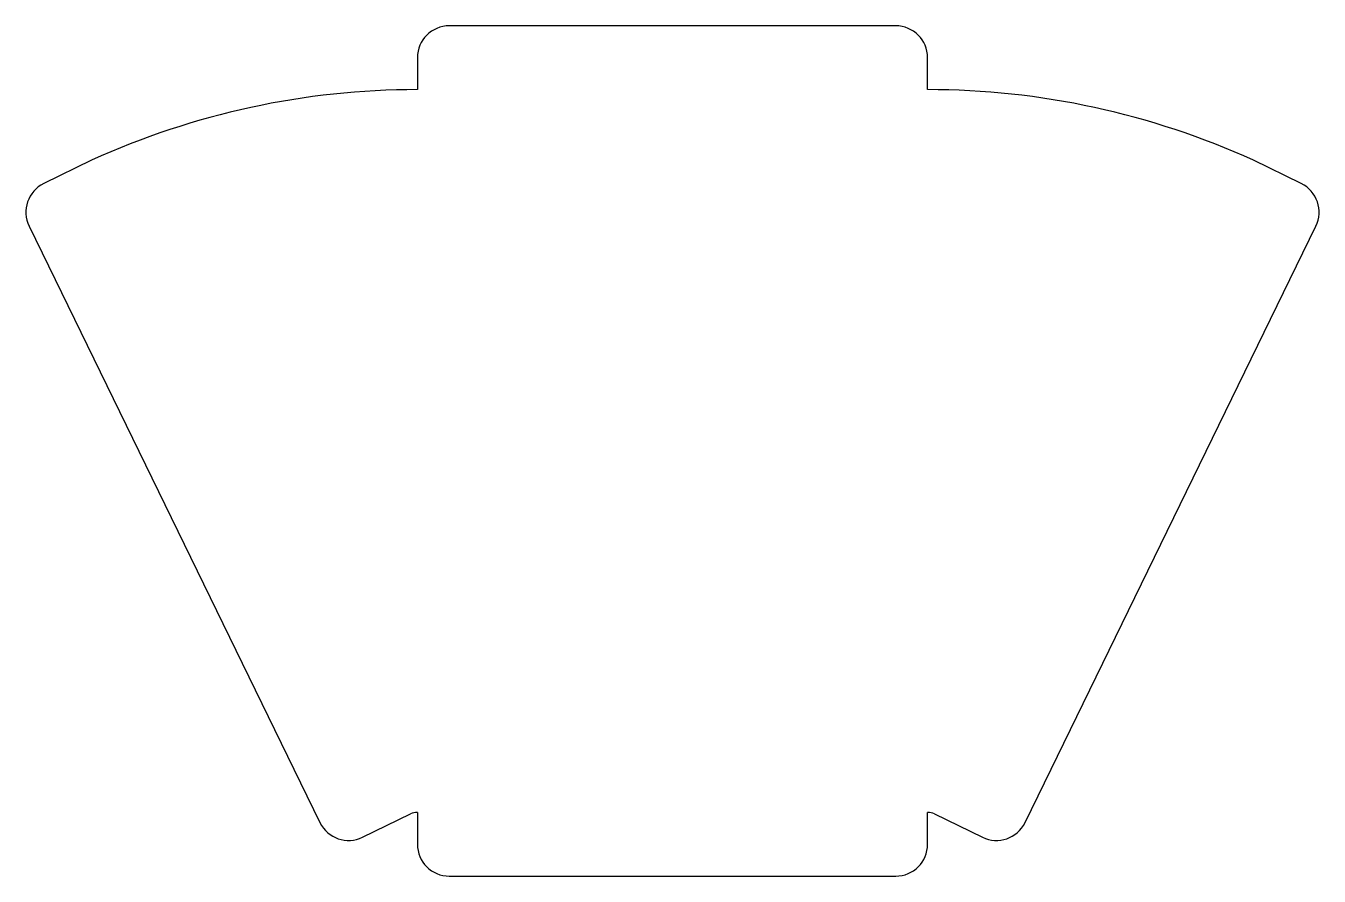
# Model space of a CAD drawing. Header units: inches. Extents: x 2 to 5.8, y 2 to 4.5.
import ezdxf

# ---------------------------------------------------------------- set-up
doc = ezdxf.new("R2010")
doc.units = ezdxf.units.IN
doc.header["$MEASUREMENT"] = 0
doc.layers.get('0').update_dxf_attribs({"linetype": 'CONTINUOUS'})

msp = doc.modelspace()

# ---------------------------------------------------------------- linework, layer by layer
for p, q in [((4.5573, 4.5, 0.02), (3.2448, 4.5, 0.02)), ((3.1511, 4.4063, 0.02), (3.1511, 4.3125, 0.02)), ((4.6511, 4.3125, 0.02), (4.6511, 4.4063, 0.02)), ((2.1931, 4.1047, 0.02), (2.0527, 4.0363, 0.02)), ((5.7495, 4.0363, 0.02), (5.609, 4.1047, 0.02)), ((2.0095, 3.9109, 0.02), (2.8647, 2.1574, 0.02)), ((4.9374, 2.1574, 0.02), (5.7926, 3.9109, 0.02)), ((2.9901, 2.1143, 0.02), (3.1305, 2.1828, 0.02)), ((3.1511, 2.1875, 0.02), (3.1511, 2.0938, 0.02)), ((4.6511, 2.0938, 0.02), (4.6511, 2.1875, 0.02)), ((4.6716, 2.1828, 0.02), (4.812, 2.1143, 0.02)), ((3.2448, 2, 0.02), (4.5573, 2, 0.02))]:
    msp.add_line(p, q)
for centre, radius, start, end in [((3.2448, 4.4063, 0.02), 0.0938, 90, 180), ((4.5573, 4.4063, 0.02), 0.0938, 0, 90), ((3.1511, 2, 0.02), 2.3125, 90, 114.4724), ((4.6511, 2, 0.02), 2.3125, 65.5276, 90), ((2.0938, 3.952, 0.02), 0.0938, 116, 206), ((5.7084, 3.952, 0.02), 0.0938, 334, 64), ((3.1511, 2.1406, 0.02), 0.0469, 90, 116), ((4.6511, 2.1406, 0.02), 0.0469, 64, 90), ((2.949, 2.1985, 0.02), 0.0938, 206, 296), ((4.8531, 2.1985, 0.02), 0.0938, 244, 334), ((3.2448, 2.0938, 0.02), 0.0938, 180, 270), ((4.5573, 2.0938, 0.02), 0.0938, 270, 0)]:
    msp.add_arc(centre, radius, start, end)

doc.saveas('drawing.dxf')
